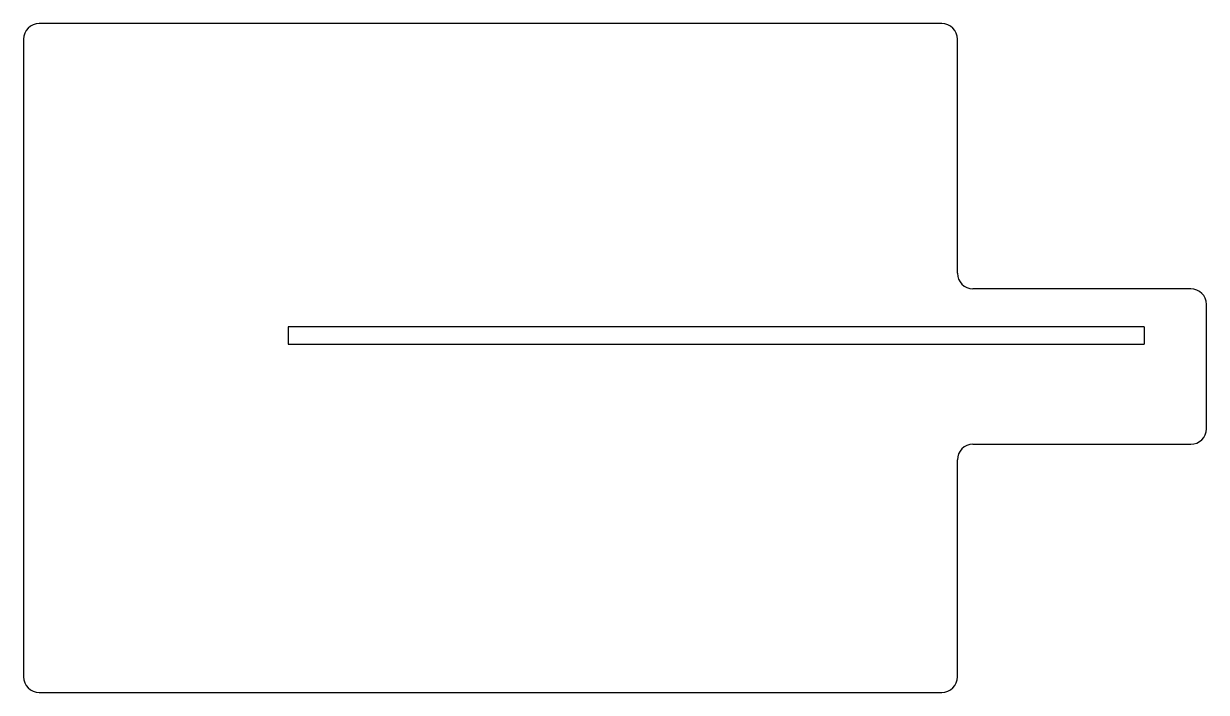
# Model space of a CAD drawing. Header units: millimetres. Extents: x -150 to 230, y -108 to 108.
import ezdxf

# ---------------------------------------------------------------- set-up
doc = ezdxf.new("R2010")
doc.units = ezdxf.units.MM
doc.layers.get('0').update_dxf_attribs({"lineweight": 25, "true_color": 0xffffff})

msp = doc.modelspace()

# ---------------------------------------------------------------- linework, layer by layer
for p, q in [((145, 107.5), (-145, 107.5)), ((-150, 102.5), (-150, -102.5)), ((150, 27.25), (150, 102.5)), ((225, 22.25), (155, 22.25)), ((230, -22.75), (230, 17.25)), ((210, 10), (-65, 10)), ((-65, 10), (-65, 4.5)), ((210, 10), (210, 4.5)), ((-65, 4.5), (210, 4.5)), ((155, -27.75), (225, -27.75)), ((150, -102.5), (150, -32.75)), ((-145, -107.5), (145, -107.5))]:
    msp.add_line(p, q)
for centre, start, end in [((-145, 102.5), 90, 180), ((145, 102.5), 0, 90), ((155, 27.25), 180, 270), ((225, 17.25), 0, 90), ((225, -22.75), 270, 0), ((155, -32.75), 90, 180), ((-145, -102.5), 180, 270), ((145, -102.5), 270, 0)]:
    msp.add_arc(centre, 5, start, end)

doc.saveas('drawing.dxf')
